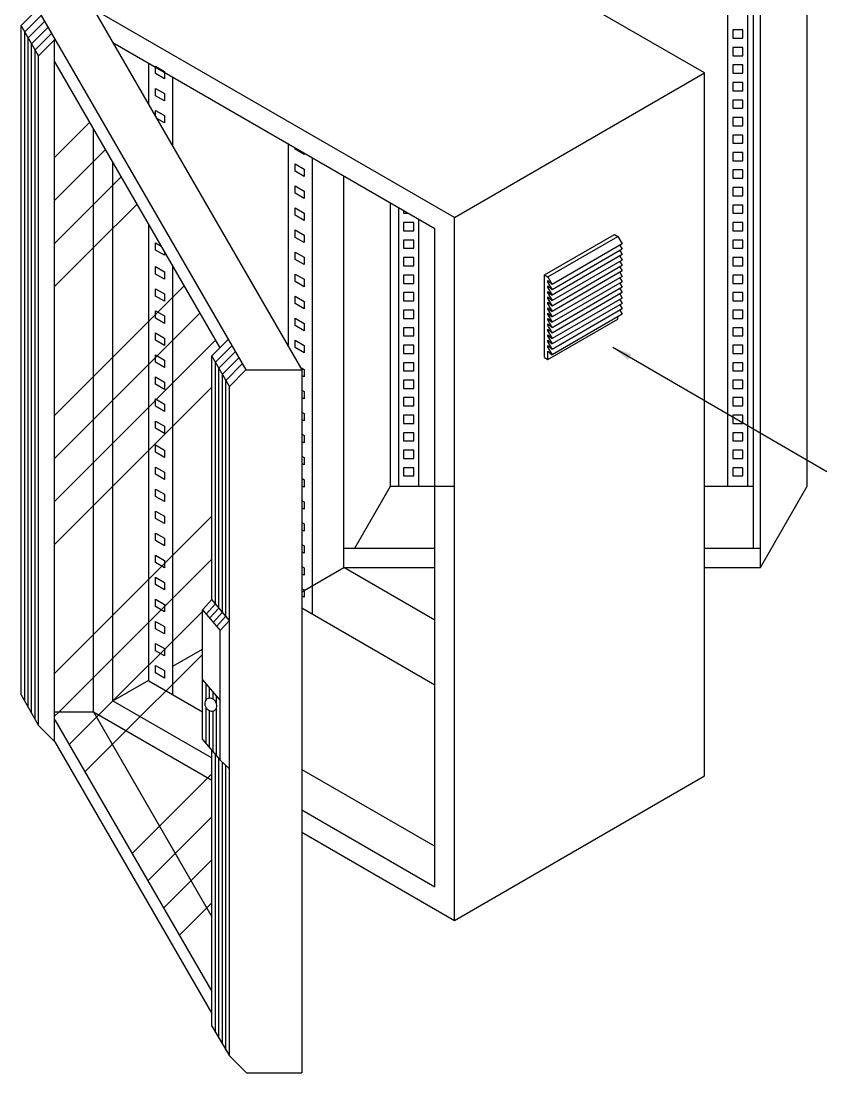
# Model space of a CAD drawing. Extents: x 4.4 to 40.4, y -48.2 to -29.9.
# Drawn here: x 12.87 to 22.16, y -48.15 to -36.04 of the extents above; entities that cross this region are included whole.
import ezdxf

# ---------------------------------------------------------------- set-up
doc = ezdxf.new("R2010")
doc.units = 0
doc.header["$LTSCALE"] = 1200
doc.header["$MEASUREMENT"] = 0
doc.layers.get('0').update_dxf_attribs({"linetype": 'CONTINUOUS'})

# ---------------------------------------------------------------- blocks, each defined once
blk = doc.blocks.new('*X10')
at = {"color": 0}
for p, q in [((8.094, -36.454), (8.601, -35.946)), ((8.655, -36.512), (8.828, -36.339)), ((8.094, -37.073), (8.655, -36.512)), ((8.655, -37.131), (9.054, -36.731)), ((8.094, -37.691), (8.655, -37.131)), ((8.655, -37.749), (9.281, -37.123)), ((8.094, -38.31), (8.655, -37.749)), ((8.655, -39.605), (9.96, -38.3)), ((8.655, -40.224), (10.187, -38.692)), ((8.655, -40.843), (10.413, -39.084)), ((8.094, -40.166), (8.655, -39.605)), ((8.655, -41.462), (10.358, -39.758)), ((8.094, -40.785), (8.655, -40.224)), ((8.094, -41.404), (8.655, -40.843)), ((8.094, -42.022), (8.655, -41.462)), ((8.655, -43.318), (10.358, -41.615)), ((8.655, -43.937), (10.358, -42.233)), ((8.698, -44.512), (10.223, -42.987)), ((8.094, -43.879), (8.655, -43.318)), ((8.925, -44.904), (10.223, -43.606)), ((8.155, -44.436), (8.655, -43.937)), ((8.094, -44.497), (8.155, -44.436)), ((8.305, -44.905), (8.698, -44.512)), ((8.531, -45.297), (8.925, -44.904)), ((9.604, -46.081), (10.358, -45.327)), ((9.831, -46.473), (10.358, -45.946)), ((9.211, -46.474), (9.604, -46.081)), ((9.437, -46.866), (9.831, -46.473)), ((10.057, -46.865), (10.358, -46.564)), ((9.663, -47.259), (10.057, -46.865)), ((10.284, -47.257), (10.358, -47.183)), ((9.89, -47.651), (10.284, -47.257))]:
    blk.add_line(p, q, dxfattribs=at)

msp = doc.modelspace()

# ---------------------------------------------------------------- linework, layer by layer
for p, q in [((21.928, -41.394), (21.928, -33.298)), ((20.745, -36.633), (16.588, -34.233)), ((21.388, -42.329), (21.388, -34.233)), ((21.308, -42.105), (21.308, -34.457)), ((17.863, -38.297), (13.706, -35.897)), ((17.639, -38.427), (13.93, -36.285)), ((17.863, -38.297), (20.745, -36.633)), ((20.745, -44.729), (20.745, -36.633)), ((13.93, -43.864), (13.93, -37.663)), ((16.588, -42.329), (16.588, -37.82)), ((17.128, -41.394), (17.128, -38.132)), ((17.863, -46.393), (17.863, -38.297)), ((17.639, -46.005), (17.639, -38.427)), ((18.9, -38.96), (19.708, -38.494)), ((18.94, -38.983), (19.748, -38.517)), ((19.708, -38.494), (19.748, -38.517)), ((18.9, -39.912), (18.9, -38.96)), ((18.9, -38.96), (18.94, -38.983)), ((18.94, -38.983), (18.989, -39.068)), ((18.94, -39.025), (18.989, -39.068)), ((18.94, -39.046), (18.94, -39.025)), ((18.94, -39.046), (18.989, -39.13)), ((18.94, -39.087), (18.989, -39.13)), ((18.94, -39.108), (18.94, -39.087)), ((18.94, -39.108), (18.989, -39.193)), ((18.94, -39.15), (18.989, -39.193)), ((18.94, -39.17), (18.94, -39.15)), ((18.94, -39.17), (18.989, -39.255)), ((18.94, -39.212), (18.989, -39.255)), ((18.94, -39.233), (18.94, -39.212)), ((18.94, -39.233), (18.989, -39.318)), ((18.94, -39.274), (18.989, -39.318)), ((18.94, -39.295), (18.94, -39.274)), ((18.94, -39.295), (18.989, -39.38)), ((18.94, -39.337), (18.989, -39.38)), ((18.94, -39.358), (18.94, -39.337)), ((18.94, -39.358), (18.989, -39.442)), ((18.94, -39.399), (18.989, -39.442)), ((18.94, -39.42), (18.94, -39.399)), ((18.94, -39.42), (18.989, -39.505)), ((18.94, -39.462), (18.989, -39.505)), ((18.94, -39.482), (18.94, -39.462)), ((18.94, -39.935), (19.748, -39.469)), ((18.94, -39.482), (18.989, -39.567)), ((19.748, -39.469), (19.748, -39.441)), ((18.94, -39.524), (18.989, -39.567)), ((18.94, -39.545), (18.94, -39.524)), ((18.94, -39.545), (18.989, -39.63)), ((18.94, -39.586), (18.989, -39.63)), ((18.94, -39.607), (18.94, -39.586)), ((18.94, -39.607), (18.989, -39.692)), ((18.94, -39.649), (18.989, -39.692)), ((18.94, -39.67), (18.94, -39.649)), ((18.94, -39.67), (18.989, -39.754)), ((18.94, -39.711), (18.989, -39.754)), ((18.94, -39.732), (18.94, -39.711)), ((18.94, -39.732), (18.989, -39.817)), ((18.94, -39.774), (18.989, -39.817)), ((18.94, -39.794), (18.94, -39.774)), ((18.94, -39.794), (18.989, -39.879)), ((18.94, -39.836), (18.989, -39.879)), ((18.94, -39.935), (18.94, -39.836)), ((18.9, -39.912), (18.94, -39.935)), ((16.718, -42.105), (17.128, -41.394)), ((17.128, -41.394), (17.863, -41.394)), ((20.745, -41.394), (21.308, -41.394)), ((21.388, -42.329), (21.928, -41.394)), ((16.588, -42.105), (17.639, -42.105)), ((20.745, -42.105), (21.388, -42.105)), ((16.106, -42.608), (16.588, -42.329)), ((16.588, -42.329), (17.639, -42.329)), ((17.639, -42.936), (16.588, -42.329)), ((20.745, -42.329), (21.388, -42.329)), ((14.619, -43.467), (14.961, -43.269)), ((13.93, -43.864), (14.342, -43.627)), ((13.93, -43.864), (15.069, -44.521)), ((13.706, -43.993), (15.069, -44.78)), ((17.863, -46.393), (20.745, -44.729)), ((16.106, -45.12), (17.639, -46.005)), ((16.106, -45.379), (17.863, -46.393))]:
    msp.add_line(p, q)
at = {"color": 8}
for p, q in [((21.015, -41.394), (21.015, -34.457)), ((21.245, -41.394), (21.245, -34.457)), ((13.059, -35.897), (12.871, -36.086)), ((13.101, -35.97), (12.913, -36.159)), ((13.059, -35.897), (15.459, -40.054)), ((13.706, -35.897), (16.106, -40.054)), ((12.871, -43.797), (12.871, -36.086)), ((13.073, -36.436), (12.871, -36.086)), ((13.141, -36.039), (12.953, -36.228)), ((12.913, -43.87), (12.913, -36.159)), ((13.181, -36.109), (12.993, -36.297)), ((13.221, -36.178), (13.033, -36.367)), ((12.953, -43.939), (12.953, -36.228)), ((12.993, -44.008), (12.993, -36.297)), ((13.261, -36.247), (13.073, -36.436)), ((13.257, -44.332), (13.257, -36.251)), ((13.033, -44.078), (13.033, -36.367)), ((13.073, -44.147), (13.073, -36.436)), ((15.163, -39.799), (13.257, -36.498)), ((14.342, -36.998), (14.342, -36.523)), ((14.619, -37.478), (14.619, -36.683)), ((13.706, -43.993), (13.706, -37.275)), ((15.952, -39.787), (15.952, -37.446)), ((16.229, -42.866), (16.229, -37.613)), ((17.222, -41.394), (17.222, -38.186)), ((14.342, -43.636), (14.342, -38.376)), ((17.452, -41.394), (17.452, -38.319)), ((14.619, -43.796), (14.619, -38.856)), ((15.257, -39.704), (15.069, -39.893)), ((15.299, -39.777), (15.111, -39.966)), ((15.339, -39.846), (15.151, -40.035)), ((15.069, -42.698), (15.069, -39.893)), ((15.271, -40.243), (15.069, -39.893)), ((15.111, -42.748), (15.111, -39.966)), ((15.379, -39.916), (15.191, -40.104)), ((15.151, -42.796), (15.151, -40.035)), ((15.419, -39.985), (15.231, -40.174)), ((15.459, -40.054), (15.271, -40.243)), ((15.459, -40.054), (16.106, -40.054)), ((16.106, -40.054), (16.106, -48.15)), ((15.191, -42.843), (15.191, -40.104)), ((15.231, -42.891), (15.231, -40.174)), ((15.271, -47.954), (15.271, -40.243)), ((15.069, -42.698), (14.961, -42.815)), ((15.111, -42.748), (15.003, -42.865)), ((15.271, -42.939), (15.069, -42.698)), ((14.961, -44.308), (14.961, -42.815)), ((14.961, -42.815), (15.163, -43.056)), ((15.151, -42.796), (15.043, -42.913)), ((15.191, -42.843), (15.083, -42.961)), ((16.106, -42.795), (17.639, -43.68)), ((15.231, -42.891), (15.123, -43.008)), ((15.271, -42.939), (15.163, -43.056)), ((15.271, -42.939), (15.163, -43.056)), ((15.163, -44.549), (15.163, -43.056)), ((14.342, -43.636), (14.961, -43.993)), ((14.961, -43.621), (15.163, -43.862)), ((15.003, -43.852), (15.003, -43.671)), ((15.043, -43.833), (15.043, -43.719)), ((12.871, -43.797), (13.073, -44.147)), ((15.083, -43.844), (15.083, -43.767)), ((15.123, -43.896), (15.123, -43.814)), ((15.003, -44.358), (15.003, -43.943)), ((15.123, -44.501), (15.123, -43.946)), ((13.257, -43.993), (13.706, -43.993)), ((13.261, -44.083), (15.069, -47.214)), ((13.706, -43.993), (15.069, -46.353)), ((15.043, -44.406), (15.043, -43.977)), ((15.083, -44.453), (15.083, -43.982)), ((13.073, -44.147), (13.261, -44.336)), ((13.261, -44.336), (15.069, -47.466)), ((14.961, -44.308), (15.163, -44.549)), ((15.069, -47.612), (15.069, -44.436)), ((15.111, -47.683), (15.111, -44.487)), ((15.151, -47.751), (15.151, -44.534)), ((15.271, -44.648), (15.163, -44.549)), ((15.191, -47.819), (15.191, -44.574)), ((15.231, -47.886), (15.231, -44.611)), ((16.106, -44.654), (17.639, -45.539)), ((15.069, -47.612), (15.271, -47.954)), ((15.271, -47.954), (15.467, -48.15)), ((15.467, -48.15), (16.106, -48.15))]:
    msp.add_line(p, q, dxfattribs=at)
at = {"color": 8, "linetype": 'ByBlock'}
msp.add_line((19.688, -39.793), (22.156, -41.222), dxfattribs=at)
at = {"color": 8}
for points in [[(21.071, -36.138), (21.071, -36.233), (21.188, -36.233), (21.188, -36.138)], [(21.071, -36.34), (21.071, -36.435), (21.188, -36.435), (21.188, -36.34)], [(14.419, -36.557), (14.523, -36.617), (14.523, -36.701), (14.419, -36.641)], [(21.071, -36.541), (21.071, -36.637), (21.188, -36.637), (21.188, -36.541)], [(14.419, -36.811), (14.523, -36.871), (14.523, -36.955), (14.419, -36.895)], [(21.071, -36.743), (21.071, -36.838), (21.188, -36.838), (21.188, -36.743)], [(21.071, -36.945), (21.071, -37.04), (21.188, -37.04), (21.188, -36.945)], [(21.071, -37.146), (21.071, -37.242), (21.188, -37.242), (21.188, -37.146)], [(21.071, -37.348), (21.071, -37.443), (21.188, -37.443), (21.188, -37.348)], [(21.071, -37.55), (21.071, -37.645), (21.188, -37.645), (21.188, -37.55)], [(16.029, -37.681), (16.133, -37.741), (16.133, -37.825), (16.029, -37.765)], [(21.071, -37.751), (21.071, -37.847), (21.188, -37.847), (21.188, -37.751)], [(16.029, -37.935), (16.133, -37.994), (16.133, -38.079), (16.029, -38.019)], [(21.071, -37.953), (21.071, -38.048), (21.188, -38.048), (21.188, -37.953)], [(21.071, -38.155), (21.071, -38.25), (21.188, -38.25), (21.188, -38.155)], [(16.029, -38.188), (16.133, -38.248), (16.133, -38.333), (16.029, -38.273)], [(17.278, -38.357), (17.278, -38.452), (17.396, -38.452), (17.396, -38.357)], [(21.071, -38.357), (21.071, -38.452), (21.188, -38.452), (21.188, -38.357)], [(16.029, -38.442), (16.133, -38.502), (16.133, -38.587), (16.029, -38.527)], [(17.278, -38.558), (17.278, -38.653), (17.396, -38.653), (17.396, -38.558)], [(21.071, -38.558), (21.071, -38.653), (21.188, -38.653), (21.188, -38.558)], [(16.029, -38.696), (16.133, -38.756), (16.133, -38.841), (16.029, -38.781)], [(17.278, -38.76), (17.278, -38.855), (17.396, -38.855), (17.396, -38.76)], [(21.071, -38.76), (21.071, -38.855), (21.188, -38.855), (21.188, -38.76)], [(14.419, -38.864), (14.523, -38.924), (14.523, -39.009), (14.419, -38.949)], [(16.029, -38.95), (16.133, -39.01), (16.133, -39.095), (16.029, -39.035)], [(17.278, -38.962), (17.278, -39.057), (17.396, -39.057), (17.396, -38.962)], [(21.071, -38.962), (21.071, -39.057), (21.188, -39.057), (21.188, -38.962)], [(14.419, -39.118), (14.523, -39.178), (14.523, -39.263), (14.419, -39.203)], [(16.029, -39.204), (16.133, -39.264), (16.133, -39.349), (16.029, -39.289)], [(17.278, -39.163), (17.278, -39.259), (17.396, -39.259), (17.396, -39.163)], [(21.071, -39.163), (21.071, -39.259), (21.188, -39.259), (21.188, -39.163)], [(14.419, -39.372), (14.523, -39.432), (14.523, -39.517), (14.419, -39.457)], [(17.278, -39.365), (17.278, -39.46), (17.396, -39.46), (17.396, -39.365)], [(21.071, -39.365), (21.071, -39.46), (21.188, -39.46), (21.188, -39.365)], [(16.029, -39.458), (16.133, -39.518), (16.133, -39.603), (16.029, -39.543)], [(17.278, -39.567), (17.278, -39.662), (17.396, -39.662), (17.396, -39.567)], [(21.071, -39.567), (21.071, -39.662), (21.188, -39.662), (21.188, -39.567)], [(14.419, -39.626), (14.523, -39.686), (14.523, -39.771), (14.419, -39.711)], [(16.029, -39.712), (16.133, -39.772), (16.133, -39.857), (16.029, -39.797)], [(17.278, -39.768), (17.278, -39.864), (17.396, -39.864), (17.396, -39.768)], [(21.071, -39.768), (21.071, -39.864), (21.188, -39.864), (21.188, -39.768)], [(14.419, -39.88), (14.523, -39.94), (14.523, -40.024), (14.419, -39.965)], [(17.278, -39.97), (17.278, -40.065), (17.396, -40.065), (17.396, -39.97)], [(21.071, -39.97), (21.071, -40.065), (21.188, -40.065), (21.188, -39.97)], [(14.419, -40.134), (14.523, -40.194), (14.523, -40.278), (14.419, -40.218)], [(17.278, -40.172), (17.278, -40.267), (17.396, -40.267), (17.396, -40.172)], [(21.071, -40.172), (21.071, -40.267), (21.188, -40.267), (21.188, -40.172)], [(14.419, -40.388), (14.523, -40.448), (14.523, -40.532), (14.419, -40.472)], [(17.278, -40.373), (17.278, -40.469), (17.396, -40.469), (17.396, -40.373)], [(21.071, -40.373), (21.071, -40.469), (21.188, -40.469), (21.188, -40.373)], [(17.278, -40.575), (17.278, -40.67), (17.396, -40.67), (17.396, -40.575)], [(21.071, -40.575), (21.071, -40.67), (21.188, -40.67), (21.188, -40.575)], [(14.419, -40.642), (14.523, -40.702), (14.523, -40.786), (14.419, -40.726)], [(17.278, -40.777), (17.278, -40.872), (17.396, -40.872), (17.396, -40.777)], [(21.071, -40.777), (21.071, -40.872), (21.188, -40.872), (21.188, -40.777)], [(14.419, -40.918), (14.523, -40.978), (14.523, -41.062), (14.419, -41.002)], [(17.278, -40.979), (17.278, -41.074), (17.396, -41.074), (17.396, -40.979)], [(21.071, -40.979), (21.071, -41.074), (21.188, -41.074), (21.188, -40.979)], [(14.419, -41.172), (14.523, -41.232), (14.523, -41.316), (14.419, -41.256)], [(17.278, -41.18), (17.278, -41.275), (17.396, -41.275), (17.396, -41.18)], [(21.071, -41.18), (21.071, -41.275), (21.188, -41.275), (21.188, -41.18)], [(14.419, -41.426), (14.523, -41.486), (14.523, -41.57), (14.419, -41.51)], [(14.419, -41.68), (14.523, -41.739), (14.523, -41.824), (14.419, -41.764)], [(14.419, -41.933), (14.523, -41.993), (14.523, -42.078), (14.419, -42.018)], [(14.419, -42.187), (14.523, -42.247), (14.523, -42.332), (14.419, -42.272)], [(14.419, -42.441), (14.523, -42.501), (14.523, -42.586), (14.419, -42.526)], [(14.419, -42.695), (14.523, -42.755), (14.523, -42.84), (14.419, -42.78)], [(14.419, -42.949), (14.523, -43.009), (14.523, -43.094), (14.419, -43.034)], [(14.419, -43.203), (14.523, -43.263), (14.523, -43.348), (14.419, -43.288)], [(14.419, -43.457), (14.523, -43.517), (14.523, -43.602), (14.419, -43.542)]]:
    msp.add_lwpolyline(points, close=True, dxfattribs=at)
for points in [[(14.419, -37.132), (14.419, -37.065)], [(14.419, -37.065), (14.523, -37.124), (14.523, -37.209), (14.434, -37.158)], [(16.133, -37.557), (16.133, -37.571), (16.029, -37.511), (16.029, -37.497)], [(17.278, -38.218), (17.278, -38.25), (17.333, -38.25)], [(14.523, -38.69), (14.523, -38.733), (14.419, -38.673), (14.419, -38.588)], [(14.419, -38.588), (14.486, -38.627)], [(16.087, -40.022), (16.133, -40.048), (16.133, -40.133), (16.106, -40.117)], [(16.106, -40.286), (16.133, -40.302), (16.133, -40.387), (16.106, -40.371)], [(16.106, -40.54), (16.133, -40.556), (16.133, -40.64), (16.106, -40.625)], [(16.106, -40.794), (16.133, -40.81), (16.133, -40.894), (16.106, -40.879)], [(16.106, -41.048), (16.133, -41.064), (16.133, -41.148), (16.106, -41.133)], [(16.106, -41.302), (16.133, -41.318), (16.133, -41.402), (16.106, -41.387)], [(16.106, -41.556), (16.133, -41.572), (16.133, -41.656), (16.106, -41.641)], [(16.106, -41.81), (16.133, -41.825), (16.133, -41.91), (16.106, -41.895)], [(16.106, -42.064), (16.133, -42.079), (16.133, -42.164), (16.106, -42.148)], [(16.106, -42.318), (16.133, -42.333), (16.133, -42.418), (16.106, -42.402)], [(16.106, -42.572), (16.133, -42.587), (16.133, -42.672), (16.106, -42.656)]]:
    msp.add_lwpolyline(points, dxfattribs=at)
for points in [[(19.748, -38.517), (19.797, -38.602), (18.989, -39.068)], [(19.77, -38.617), (19.797, -38.664), (18.989, -39.13)], [(19.77, -38.68), (19.797, -38.726), (18.989, -39.193)], [(19.77, -38.742), (19.797, -38.789), (18.989, -39.255)], [(19.77, -38.804), (19.797, -38.851), (18.989, -39.318)], [(19.77, -38.867), (19.797, -38.914), (18.989, -39.38)], [(19.77, -38.929), (19.797, -38.976), (18.989, -39.442)], [(19.77, -38.992), (19.797, -39.038), (18.989, -39.505)], [(19.77, -39.054), (19.797, -39.101), (18.989, -39.567)], [(19.77, -39.116), (19.797, -39.163), (18.989, -39.63)], [(19.77, -39.179), (19.797, -39.226), (18.989, -39.692)], [(19.77, -39.241), (19.797, -39.288), (18.989, -39.754)], [(19.77, -39.304), (19.797, -39.35), (18.989, -39.817)], [(19.77, -39.366), (19.797, -39.413), (18.989, -39.879)]]:
    msp.add_lwpolyline(points)
msp.add_lwpolyline([(15.014, -43.842, 0.1177), (14.997, -43.86, 0.104483), (14.988, -43.887, 0.089986), (14.99, -43.915, 0.081871), (15.003, -43.944, 0.081871), (15.025, -43.967, 0.089986), (15.05, -43.98, 0.104483), (15.078, -43.983, 0.1177), (15.101, -43.974, 0.1177), (15.118, -43.956, 0.104483), (15.126, -43.93, 0.089986), (15.124, -43.901, 0.081871), (15.111, -43.872, 0.081871), (15.09, -43.849, 0.089986), (15.065, -43.836, 0.104483), (15.037, -43.834, 0.1177)], format="xyb", close=True, dxfattribs=at)
at = {"color": 8, "linetype": 'ByBlock'}
msp.add_solid([(19.901, -39.873), (19.863, -39.938), (19.688, -39.793)], dxfattribs=at)

# ---------------------------------------------------------------- block references
at = {"color": 9, "xscale": 0.8, "yscale": 0.8, "zscale": 0.8}
msp.add_blockref('*X10', (6.782, -8.445), dxfattribs=at)

doc.saveas('drawing.dxf')
